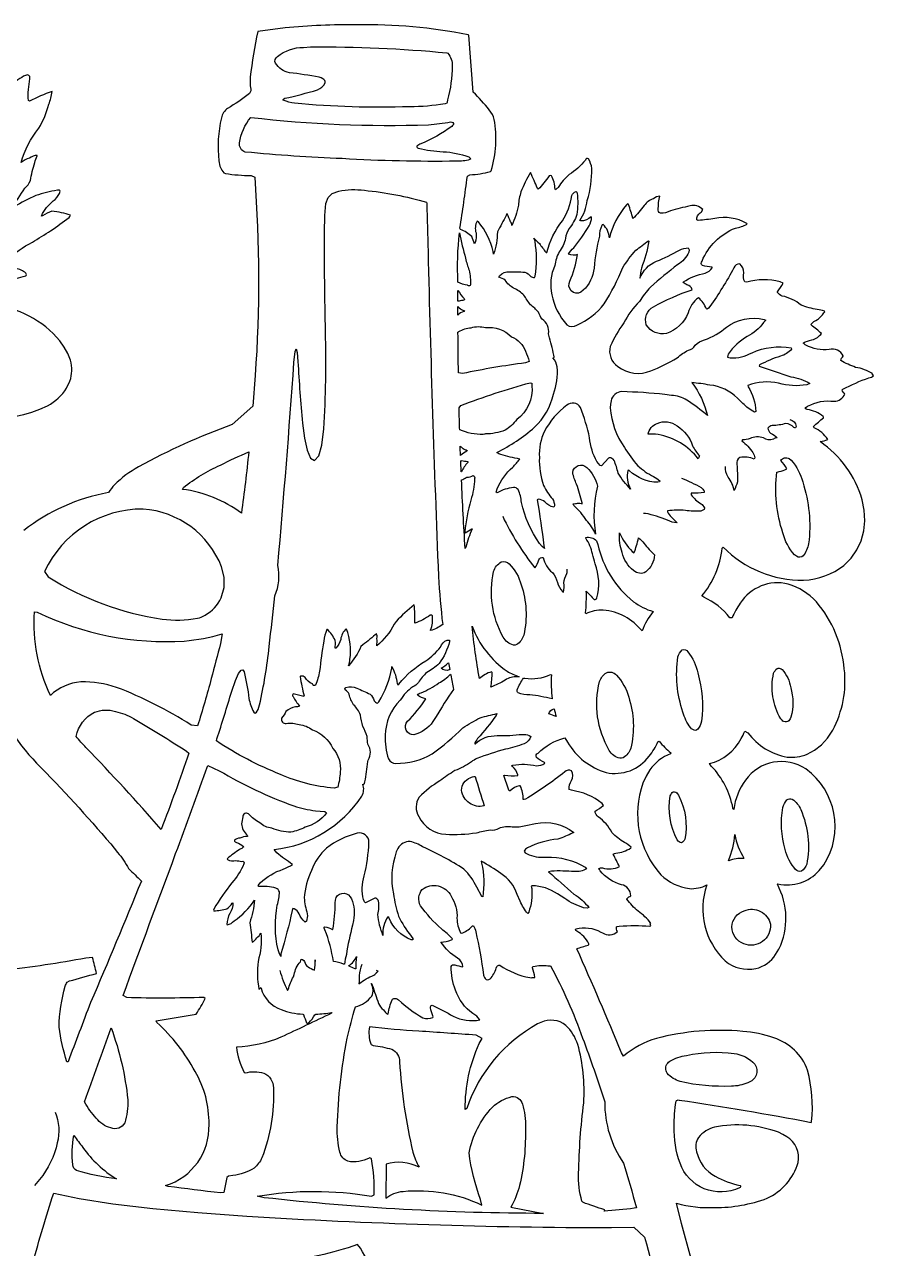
# Model space of a CAD drawing. Extents: x 1.3 to 31.4, y 0.3 to 25.4.
# Drawn here: x 6.38 to 14.43, y 12.67 to 24.27 of the extents above; entities that cross this region are included whole.
import ezdxf

# ---------------------------------------------------------------- set-up
doc = ezdxf.new("R2010")
doc.units = 0
doc.linetypes.add('0', pattern=[0])
doc.layers.add('1', color=7, linetype='0')

msp = doc.modelspace()

# ---------------------------------------------------------------- linework, layer by layer
at = {"layer": '1'}
for points in [[(12.704163, 12.567909), (12.610737, 12.904259), (12.563595, 13.095818, 0.083537), (12.925854, 13.055618, 0.093205), (13.423103, 13.143256, 0.214109), (13.715963, 13.481671, 0.31604), (13.609917, 13.726585), (13.572823, 13.748596), (13.530388, 13.768402, 0.136174), (12.924887, 13.818031, 0.152868), (12.770848, 13.719909, 0.221103), (12.754344, 13.583687, 0.224281), (12.931617, 13.352831, 0.08745), (13.16637, 13.26517, -0.654786), (13.161579, 13.242569, -0.445611), (12.597401, 13.475765, -0.093607), (12.542427, 13.821843, -0.042976), (12.560055, 14.063332, -0.382933), (12.588822, 14.073977, -0.010585), (13.840582, 13.862704, 0.277375), (13.84399, 13.871155, 0.092332), (13.805608, 14.356822, 0.239376), (13.485454, 14.663047, 0.075482), (13.191518, 14.724714, 0.086449), (12.373095, 14.658727, 0.100513), (12.062523, 14.491333), (12.043293, 14.520217, 0.009028), (11.61879, 15.507919, -0.025971), (11.727554, 15.543106), (11.73381, 15.547775), (11.732445, 15.555504, 0.153339), (11.619168, 15.674722, -0.045616), (11.605835, 15.689926), (11.609837, 15.69738, -0.19029), (11.846682, 15.667224), (11.862823, 15.659875, 0.343944), (12.004192, 15.670708, -0.133741), (11.995438, 15.716644), (12.001396, 15.720551), (12.021893, 15.723518, -0.034494), (12.310283, 15.72226), (12.321358, 15.725098, 0.002575), (12.314198, 15.745926), (12.320858, 15.749382, 0.090979), (12.199276, 15.863327, -0.044215), (12.092941, 15.978203), (12.093689, 15.983185, -0.12629), (12.13165, 16.010338, 0.344214), (12.042812, 16.115128, -0.160058), (11.839922, 16.248632), (11.834208, 16.25835), (11.829033, 16.268364, -0.224593), (11.861202, 16.274391, 0.179571), (12.024826, 16.286781, -0.013472), (11.965, 16.404114, -0.162776), (11.98785, 16.415375, 0.131563), (12.130653, 16.463821), (12.133968, 16.470161, 0.080913), (12.071619, 16.514196, -0.053706), (11.952126, 16.609428, 0.119935), (11.822326, 16.757687, -0.111742), (11.790878, 16.805809), (11.792358, 16.81385, 0.030683), (11.873432, 16.866669), (11.858398, 16.88578, 0.133231), (11.568336, 17.01088), (11.546066, 17.018814, -0.190334), (11.569695, 17.103462, 0.246443), (11.570301, 17.195679, 0.329621), (11.504654, 17.184837, -0.035035), (11.131882, 16.926033, -0.119437), (11.110607, 16.924469, 0.122472), (11.083637, 17.051567), (11.074955, 17.053772, 0.147086), (10.98642, 17.006065), (10.979214, 17.004021, -0.005417), (10.928654, 17.150551), (10.935921, 17.153572, 0.063242), (11.059757, 17.149635), (11.060745, 17.158714, 0.125499), (11.00959, 17.236954), (11.004894, 17.244858), (11.013241, 17.249176, -0.098327), (11.235851, 17.244028, 0.189079), (11.314667, 17.26754), (11.31308, 17.273277, -0.077476), (11.236128, 17.322327, -0.473442), (11.251743, 17.362053, -0.134704), (11.504059, 17.506828), (11.532276, 17.46701, 0.19146), (11.89639, 17.179213, 0.296662), (12.304472, 17.335054, 0.067003), (12.388138, 17.47094), (12.401096, 17.475113, 0.054043), (12.510368, 17.365921), (12.508129, 17.355148, 0.163951), (12.311451, 17.203445), (12.275459, 17.144806), (12.245556, 17.079529, 0.275402), (12.416221, 16.210329, 0.166029), (12.686483, 16.078588, 0.13158), (12.851768, 16.112953, 0.298509), (13.026348, 15.392765, 0.224637), (13.31514, 15.319761, 0.185686), (13.502911, 15.453804), (13.535038, 15.505302, 0.239388), (13.519775, 16.11927), (13.525528, 16.122925, 0.272714), (13.916183, 16.250221), (13.959888, 16.304459, 0.397191), (13.790466, 17.212917, 0.407666), (13.217181, 17.105816, 0.136079), (13.107521, 16.829712), (13.098751, 16.84082, 0.146058), (12.893909, 17.239494), (12.875233, 17.263794, 0.217146), (13.175696, 17.500397, 0.029007), (13.211433, 17.570244), (13.241074, 17.555672, 0.194298), (13.612704, 17.325891, 0.121561), (13.801018, 17.352859), (13.871983, 17.390297), (13.936485, 17.441429), (13.993946, 17.504974), (14.043781, 17.579742, 0.15263), (14.153988, 18.160786, 0.155409), (13.889415, 18.797985, 0.132081), (13.622087, 18.965178, 0.321673), (13.168376, 18.784063, 0.058329), (13.090237, 18.645508), (13.069317, 18.645348, 0.128122), (12.822369, 18.840729), (12.802395, 18.8536, 0.153229), (12.997253, 19.304939), (13.006321, 19.316635, 0.203636), (13.768751, 19.001657, 0.155314), (14.149891, 19.142792), (14.218182, 19.210403), (14.274025, 19.290031), (14.31424, 19.376999), (14.338932, 19.469498), (14.348518, 19.566093), (14.343395, 19.665321), (14.323967, 19.76577, 0.172246), (13.925419, 20.315987, 0.072052), (13.997208, 20.337837, 0.128223), (13.867804, 20.447971, -0.133518), (13.861996, 20.460625, -0.013565), (13.957035, 20.541763), (13.958431, 20.548721), (13.953865, 20.555222, 0.145904), (13.802246, 20.619997, -0.048152), (13.784264, 20.629204), (13.790421, 20.639687), (13.806446, 20.652138, -0.159429), (14.057461, 20.698204, 0.284225), (14.160213, 20.766884, -0.162015), (14.133987, 20.805725), (14.141438, 20.812706, -0.037744), (14.386383, 20.921318, 0.180053), (14.430748, 20.940109, 0.026802), (14.415939, 20.955688), (14.421211, 20.962036, 0.086694), (14.261646, 21.020477, -0.046808), (14.119843, 21.085144, -0.161777), (14.144058, 21.125313), (14.144566, 21.129509, 0.362496), (14.010429, 21.188423, -0.141368), (13.789295, 21.229885, -0.042826), (13.762913, 21.250633, -0.102266), (13.847736, 21.280273, 0.16515), (13.939182, 21.342674, -0.01354), (13.841713, 21.420731), (13.838249, 21.426903, -0.115823), (13.900433, 21.4739, 0.089955), (13.968243, 21.547241), (13.965385, 21.55349, 0.080052), (13.897575, 21.568165, -0.058087), (13.74403, 21.610909, 0.119801), (13.566009, 21.696566, -0.121839), (13.519749, 21.729385), (13.519989, 21.737411, 0.042464), (13.57373, 21.817932), (13.545246, 21.830063, 0.132976), (13.229214, 21.828384), (13.210728, 21.830315, -0.174025), (13.201031, 21.917656, 0.251198), (13.164337, 22.000946, 0.313295), (13.108448, 21.963547, -0.024924), (12.881274, 21.59627), (12.867958, 21.582623), (12.85321, 21.570534), (12.847145, 21.573944, 0.122456), (12.771633, 21.679718, 0.182996), (12.675385, 21.536695, -0.211284), (12.467846, 21.340309, -0.31105), (12.277925, 21.422386, -0.367896), (12.345734, 21.595505, -0.044737), (12.712898, 21.75621, 0.297967), (12.662634, 21.80356, -0.034353), (12.627819, 21.823433), (12.628635, 21.830025, -0.102062), (12.83672, 21.913752, 0.16881), (12.9007, 21.963013), (12.900501, 21.971199, -0.059838), (12.810232, 21.985111, -0.497478), (12.806515, 22.027748, -0.205624), (13.12218, 22.340132, 0.070278), (13.232601, 22.378311), (13.229, 22.385201, 0.183648), (12.926735, 22.431595, -0.026974), (12.770184, 22.414047), (12.755441, 22.41906, -0.272181), (12.789178, 22.483669, 0.061652), (12.813992, 22.516106, 0.280206), (12.692131, 22.550896, 0.013489), (12.506065, 22.504036, -0.131275), (12.412084, 22.481291, -0.405137), (12.390205, 22.521851, -0.045997), (12.404804, 22.644676, 0.147135), (12.344963, 22.618858, 0.173181), (12.257977, 22.554276, -0.035723), (12.151104, 22.431084, 0.032048), (12.108055, 22.56459), (12.100975, 22.569267), (12.089214, 22.559738, 0.118829), (11.927554, 22.246933, 0.205176), (11.867981, 22.373894), (11.860638, 22.37059), (11.854675, 22.363976, 0.100374), (11.832706, 22.264549, 0.029315), (11.782028, 21.962082), (11.775792, 21.930725, -0.197791), (11.65793, 21.732456, -0.748001), (11.553768, 21.837563, 0.051815), (11.626747, 22.088722, -0.143234), (11.540604, 22.09201, -0.13407), (11.591969, 22.151993, 0.021995), (11.737517, 22.362125, 0.105793), (11.759121, 22.443588), (11.755932, 22.447792, -0.196111), (11.656433, 22.408333), (11.647816, 22.412086, 0.114509), (11.717606, 22.603004, 0.083428), (11.761121, 22.906176, 0.09483), (11.730572, 22.998306, 0.491286), (11.699909, 22.986084, -0.105401), (11.545261, 22.848106, 0.060372), (11.443207, 22.726391, -0.047421), (11.416355, 22.70372), (11.413021, 22.708611, 0.124546), (11.377754, 22.836714, 0.326494), (11.356716, 22.83493, -0.043688), (11.253307, 22.708778), (11.245644, 22.717407, 0.028937), (11.17891, 22.866722, 0.040179), (11.090123, 22.683685, 0.065503), (11.065647, 22.556396, -0.072312), (11.002308, 22.365952, 0.186344), (10.99171, 22.400494, 0.035495), (10.957684, 22.475267), (10.954975, 22.477051), (10.949786, 22.461451, -0.00275), (10.8666, 22.304466, -0.075506), (10.830734, 22.092628), (10.827171, 22.119602, 0.116272), (10.686309, 22.401176), (10.680643, 22.404179), (10.674512, 22.406052, 0.20394), (10.663864, 22.295992, -0.090326), (10.656555, 22.204536), (10.648941, 22.192467, 0.010826), (10.623882, 22.260109, 0.093529), (10.517635, 22.327415), (10.511829, 22.339584, 0.005595), (10.581802, 22.832939), (10.605751, 22.846794, 0.062265), (10.801445, 22.876945), (10.806889, 22.884361, 0.117108), (10.836894, 23.371338, 0.118331), (10.789928, 23.460892, 0.020981), (10.638138, 23.630371), (10.596603, 24.170364), (10.588512, 24.173462, 0.05185), (9.536478, 24.268629, 0.023239), (8.853699, 24.239693), (8.595604, 24.205582, 0.018949), (8.52332, 23.771315, 0.055017), (8.530842, 23.642746), (8.5187, 23.615585, -0.030731), (8.308911, 23.475113, 0.183514), (8.250744, 23.38607, 0.084361), (8.226742, 22.976952), (8.237495, 22.927208), (8.253517, 22.888512), (8.275383, 22.863808), (8.288464, 22.857788, 0.03596), (8.531815, 22.839226), (8.566298, 22.822823, -0.036466), (8.570762, 20.942757), (8.549965, 20.6521), (8.353481, 20.478149, 0.036955), (7.464893, 20.078081, 0.059536), (7.237002, 19.907976, 0.002096), (7.17972, 19.833138, 0.122384), (6.37935, 19.473345, 0.042319)], [(6.268059, 22.522118, -0.035118), (6.388309, 22.717926, 0.097101), (6.441269, 22.791206, -0.048764), (6.484004, 22.961052, -0.092093), (6.505663, 23.027008), (6.504755, 23.03035, 0.142208), (6.432514, 23.002907, 0.106109), (6.353746, 22.961433, -0.096256), (6.519627, 23.28759, 0.077494), (6.615261, 23.514275, 0.078974), (6.646206, 23.63575, 0.031491), (6.432407, 23.544571), (6.421837, 23.550865, -0.064317), (6.436869, 23.754135), (6.435707, 23.776268), (6.427637, 23.788383), (6.41395, 23.792007), (6.395945, 23.788597, 0.088143), (6.257782, 23.692703)], [(6.222597, 22.033386, -0.089991), (6.459398, 22.206154, -0.013002), (6.632939, 22.314138, 0.014282), (6.80786, 22.442268, 0.047787), (6.821743, 22.46241, 0.058281), (6.644939, 22.499886, 0.082091), (6.555672, 22.456635), (6.546062, 22.455002), (6.554331, 22.479813, -0.095935), (6.676066, 22.611834, 0.143481), (6.72308, 22.691687, 0.452835), (6.706381, 22.699875), (6.6966, 22.700127, 0.033296), (6.49198, 22.648918, 0.03461), (6.289398, 22.543062, 0.036552)], [(6.209946, 21.839455, 0.009933), (6.396603, 21.886871, 0.484307), (6.398031, 21.912224, 0.168471), (6.301865, 21.956924, -0.006987)], [(5.399172, 20.736137, 0.260297), (6.604315, 20.655518, 0.119035), (6.784103, 20.822533), (6.815891, 20.889565, 0.158217), (6.819374, 21.088554), (6.795683, 21.152031), (6.762449, 21.21299), (6.721403, 21.270805, 0.194494), (6.068859, 21.614609, 0.111433)], [(13.638683, 20.525238, -0.358483), (13.696369, 20.460655), (13.691677, 20.447914), (13.683941, 20.446732), (13.677307, 20.450073, 0.18559), (13.60033, 20.488724, -0.080045), (13.471748, 20.469311, 0.174748), (13.428375, 20.442543, 0.084478), (13.453827, 20.395775, -0.146288), (13.519062, 20.351517, 0.191489), (13.482775, 20.340254, -0.285337), (13.387058, 20.351189, 0.200539), (13.260947, 20.344673, -0.045599), (13.189419, 20.331985), (13.183388, 20.325211, -0.062066), (13.288605, 20.211594), (13.301331, 20.186432), (13.305599, 20.163063), (13.299004, 20.148735, 0.158582), (13.164482, 20.166107, 0.354378), (13.136826, 20.099777, -0.022908), (13.141052, 19.934425, -0.019059), (13.110493, 19.851738, 0.128229), (13.052261, 19.980509, -0.161272), (13.027573, 20.080788)], [(12.610909, 19.969681, -0.035024), (12.797793, 19.880293, -0.071637), (12.826794, 19.848511), (12.825768, 19.834801, -0.048179), (12.711826, 19.828884), (12.701637, 19.826675), (12.701572, 19.812592, 0.090083), (12.796732, 19.727318, -0.092581), (12.828373, 19.688171), (12.82486, 19.674286), (12.807236, 19.662048), (12.794544, 19.658203, -0.060578), (12.64782, 19.663887, 0.055315), (12.480034, 19.660042), (12.477104, 19.650162), (12.48357, 19.636993, 0.03739), (12.570072, 19.547554, -0.124388), (12.477997, 19.57164, 0.048674), (12.268761, 19.635971), (12.249798, 19.636345)], [(10.916462, 19.608566, 0.05776), (11.22192, 19.119743, 0.119106), (11.257792, 19.195723, -0.336817), (11.299965, 19.21682, 0.175231), (11.387209, 19.074579, -0.118938), (11.434927, 18.982101, 0.088167), (11.482899, 18.893875), (11.493519, 18.888466, 0.093505), (11.496754, 18.977402, -0.102685), (11.52459, 19.066055, 0.137655), (11.527573, 19.108566)], [(6.043204, 17.998756, 0.103552), (6.500305, 17.267958, -0.017489), (7.201941, 16.502121), (7.266624, 16.421097, -0.064321), (7.371014, 16.267914, -0.008439), (7.492652, 16.150436, -0.005702), (7.010527, 14.998017, 0.001819), (6.798664, 14.437932), (6.786364, 14.437698, -0.043614), (6.712519, 14.765457, -0.062644), (6.771172, 15.15387, -0.033499), (6.78896, 15.191444), (6.811173, 15.202888, -0.006431), (7.067733, 15.273545, -0.002099), (7.029469, 15.42654), (6.967621, 15.419579, -0.014964), (6.193542, 15.301292)], [(8.805351, 15.303009, 0.062819), (8.878712, 15.112915), (8.884811, 15.122902, -0.06436), (8.934155, 15.242615), (8.941547, 15.264038, -0.159255), (8.999106, 15.38405, 0.112159), (9.005978, 15.410622, -0.382588), (9.043365, 15.372337, 0.218694), (9.071942, 15.337853, 0.060396), (9.133049, 15.305779, 0.08773), (9.138683, 15.403419), (9.138683, 15.386345)], [(9.58313, 15.358566, 0.103207), (9.558044, 15.254478), (9.555168, 15.199219), (9.554729, 15.175888, -0.070831), (9.696508, 15.257819, 0.129807), (9.724701, 15.29007, 0.558395), (9.736237, 15.296127), (9.722019, 15.303009)], [(6.675348, 13.959503, -0.166777), (6.695172, 13.667645, -0.12269), (6.527178, 13.321823), (6.480906, 13.26506)], [(6.464897, 12.526352, -0.014529), (6.661877, 13.191817), (6.901802, 13.140152), (7.22127, 13.089867), (7.600937, 13.045433), (8.028244, 13.006592), (8.490643, 12.973066, 0.014764), (11.946448, 12.864943), (12.159668, 12.867477), (12.261413, 12.772883, -0.015621), (12.736703, 10.81075, -0.043719)], [(9.850609, 12.085397, 0.029724), (9.570129, 12.669121), (9.541843, 12.703537, -0.054191), (8.803024, 12.536942)]]:
    msp.add_lwpolyline(points, format="xyb", dxfattribs=at)
for points in [[(10.394024, 23.556473, -0.03901), (10.387245, 23.524551), (10.370331, 23.517685, -0.04139), (10.035442, 23.491409, -0.03174), (8.94512, 23.523848, -0.049777), (8.837804, 23.553261, -0.482753), (8.841152, 23.566437), (8.852394, 23.571587, 0.02115), (9.160576, 23.651375, 0.158251), (9.234862, 23.716324, 0.390069), (9.211205, 23.75631), (9.195366, 23.763565), (9.176392, 23.769897, 0.023053), (8.895165, 23.813234, -0.197087), (8.762572, 23.903519, -0.352171), (8.781834, 23.966087, -0.174578), (9.028835, 24.053757), (9.096671, 24.057709, -0.026876), (10.386936, 24.002045), (10.39555, 23.997719, -0.19832), (10.439373, 23.877762, -0.063016)], [(10.351902, 23.064171, -0.074418), (10.596898, 23.015621, -0.097638), (10.61393, 22.997948), (10.604141, 22.989685, -0.077884), (10.478901, 22.974503, -0.018616), (9.396942, 22.999214, -0.015008), (8.477345, 23.061287, -0.357861), (8.421993, 23.147987, -0.13306), (8.529297, 23.390404, 0.037204), (10.213921, 23.320602, 0.011223), (10.422096, 23.346811), (10.435506, 23.344683, -0.825787), (10.442268, 23.314293), (10.433197, 23.305145, -0.069205), (10.140049, 23.140093, 0.093258), (10.104059, 23.117126, 0.513441), (10.117172, 23.098282, 0.049656)], [(10.209334, 22.120771, 0.004221), (10.308151, 19.03846, 0.016563), (10.34816, 18.582649, -0.100669), (10.233826, 18.525795), (10.232586, 18.529915, 0.138001), (10.249943, 18.664715, 0.380358), (10.229271, 18.669518, -0.05293), (10.085129, 18.593918), (10.082584, 18.604301, 0.031326), (10.079227, 18.768456, 0.046719), (9.90624, 18.610825), (9.888774, 18.586571, -0.100235), (9.722462, 18.379036, 0.088351), (9.725258, 18.449501, 0.226032), (9.719639, 18.496521), (9.709625, 18.484718, -0.009148), (9.573647, 18.374763, -0.073399), (9.456554, 18.191612, 0.117776), (9.469124, 18.253799, 0.1257), (9.437901, 18.539757), (9.434071, 18.541832, 0.176861), (9.381591, 18.440788, -0.120078), (9.334831, 18.35807), (9.328094, 18.356659, 0.042181), (9.330303, 18.431923, 0.076385), (9.254704, 18.536568), (9.249527, 18.533791, 0.081178), (9.22224, 18.423897, 0.021389), (9.182049, 18.14016, -0.067331), (9.141781, 18.008316, -0.590224), (9.113808, 18.019646, -0.164253), (9.045349, 18.080164, 0.272229), (9.000675, 18.092628), (8.998711, 18.088554, 0.034174), (9.034256, 17.90575), (9.032608, 17.899879, -0.001812), (8.93145, 17.924812, 0.497374), (8.930088, 17.900513, 0.048225), (8.992043, 17.806831, -0.137713), (8.952347, 17.801804, 0.150538), (8.862846, 17.758797, -0.074004), (8.821565, 17.695221, 0.59319), (8.865242, 17.645157, -0.118763), (8.987465, 17.633423, -0.146692), (9.113953, 17.582649, -0.211485), (9.305546, 17.407471, -0.218026), (9.376358, 17.182449, -0.053589), (9.353432, 17.040154), (9.319115, 17.030838, -0.083033), (8.809978, 17.161306, -0.05148), (8.203345, 17.478699), (8.207932, 17.497604, 0.007545), (8.348434, 17.948959), (8.385406, 18.052979), (8.414455, 18.118347), (8.436897, 18.150101), (8.454041, 18.153275), (8.467186, 18.132866, -0.026222), (8.511872, 17.881948, 0.065295), (8.55724, 17.75174), (8.570419, 17.742073), (8.584053, 17.751183), (8.598095, 17.778008), (8.612492, 17.821472, 0.031251), (8.703609, 18.372444, 0.003015), (8.757896, 18.854126, 0.154045), (8.78629, 19.142616, 0.004323), (8.938682, 21.067307), (8.950657, 21.169312), (8.960194, 21.196053), (8.968269, 21.160316), (8.975842, 21.074905, 0.010467), (9.020398, 20.492346), (9.039913, 20.350464), (9.064713, 20.23568), (9.095749, 20.160774), (9.133991, 20.138557), (9.17318, 20.180183), (9.201874, 20.282631), (9.221358, 20.435944, 0.022027), (9.237372, 21.358559, -0.005005), (9.226993, 22.297241), (9.231625, 22.45961), (9.242172, 22.573112), (9.2616, 22.632133), (9.302021, 22.668228), (9.362576, 22.691132, -0.086943), (9.605809, 22.698618, -0.049555), (10.196125, 22.585075), (10.196996, 22.575058, -0.000804)], [(11.264572, 22.193893, 0.005312), (11.324795, 22.111856), (11.329472, 22.11043), (11.334362, 22.110428, -0.099894), (11.481934, 22.410601, 0.113014), (11.571033, 22.648003, -0.24336), (11.611858, 22.686668), (11.620476, 22.680901), (11.622833, 22.671349, -0.063392), (11.619724, 22.4683, -0.094935), (11.545696, 22.335785, 0.128832), (11.512296, 22.244469, -0.108834), (11.45174, 22.114189, 0.090091), (11.410046, 21.985054, 0.168199), (11.383792, 21.708113, 0.145139), (11.526042, 21.424141, 0.306454), (11.618843, 21.419098, 0.116107), (11.879192, 21.622498, 0.045525), (12.055016, 21.966873, -0.038374), (12.177891, 22.130547, -0.00816), (12.298527, 22.219803), (12.303154, 22.217026, -0.044068), (12.2311, 21.959246, 0.052772), (12.216995, 21.865631, -0.204211), (12.373669, 22.025932, 0.031471), (12.591968, 22.132648, -0.083457), (12.675293, 22.152985), (12.683113, 22.135468), (12.68013, 22.112396, -0.155546), (12.576491, 21.995178, 0.015452), (12.31628, 21.781448, 0.044022), (12.213409, 21.64489, 0.082), (12.064911, 21.441505, 0.056855), (11.936161, 21.219099, 0.325549), (12.007881, 21.029747, 0.27206), (12.320755, 20.986809, 0.040543), (12.570068, 21.110664, -0.059684), (12.676228, 21.184074, 0.227419), (12.741528, 21.229424, -0.146464), (12.828011, 21.281204, 0.101997), (13.036088, 21.401644, -0.216765), (13.394043, 21.473831), (13.409088, 21.466248), (13.397884, 21.455959), (13.387437, 21.444902, -0.123415), (13.233204, 21.31176, 0.109937), (13.054452, 21.146196, 0.083095), (13.048496, 21.117714), (13.072701, 21.110474, 0.142642), (13.27941, 21.159525, -0.145279), (13.649078, 21.206779), (13.653339, 21.192574, -0.141581), (13.550762, 21.126472, 0.042592), (13.351307, 21.044067), (13.34604, 21.030468, 0.000903), (13.648766, 20.930107, -0.104114), (13.828228, 20.866562), (13.79845, 20.854599, -0.1106), (13.531387, 20.869373, 0.146554), (13.240604, 20.849319), (13.243977, 20.836998, -0.129592), (13.314514, 20.601685), (13.301464, 20.596565, -0.072937), (13.191147, 20.679184), (13.14053, 20.727432, 0.169077), (12.87949, 20.852493, 0.016908), (12.708927, 20.876167, -0.105619), (12.85754, 20.563477, 0.023547), (12.662348, 20.709879, 0.124185), (12.516917, 20.754229), (12.453486, 20.763437, 0.018497), (12.045175, 20.790253, 0.331862), (11.943619, 20.704147), (11.937351, 20.671165), (11.935753, 20.635605, 0.134646), (12.06953, 20.260971, 0.041843), (12.196716, 20.087372, 0.061622), (12.346314, 19.984201), (12.375975, 19.965151), (12.405243, 19.945503), (12.402699, 19.935448), (12.38623, 19.931213, -0.197237), (12.119633, 20.04026), (12.110706, 20.045418), (12.103004, 20.043152, 0.180932), (12.127213, 19.867073, -0.057078), (12.010128, 20.018333, 0.04285), (11.97198, 20.138716, 0.23752), (11.927086, 20.163651), (11.918091, 20.158005), (11.854202, 20.085869), (11.84053, 20.091331), (11.823906, 20.107613), (11.809128, 20.126961, -0.102062), (11.740025, 20.352608, 0.037002), (11.653456, 20.641151, 0.456408), (11.52396, 20.661766, 0.104562), (11.312647, 20.416222, 0.121618), (11.264057, 20.166344, 0.091467), (11.303562, 19.900642, 0.06596), (11.388852, 19.772949, -0.128341), (11.407688, 19.706062), (11.400192, 19.694679, -0.138924), (11.315216, 19.744514, 0.142153), (11.25602, 19.770294), (11.241997, 19.765305, -0.017683), (11.306258, 19.328936, 0.022793), (11.313869, 19.303452), (11.292084, 19.322533), (11.266361, 19.35186, -0.102034), (11.094074, 19.739632, 0.093575), (11.063977, 19.861118, 0.24649), (11.018913, 19.881233, 0.099352), (10.864143, 19.832077), (10.855946, 19.838219), (10.862923, 19.869469, -0.111111), (11.012502, 20.073879, 0.027454), (11.0784, 20.151138, -0.023756), (10.897594, 20.19339), (10.879154, 20.201881), (10.861599, 20.21225, 0.058435), (11.218896, 20.452364, 0.146362), (11.397942, 20.767006, 0.108106), (11.433999, 21.024534, 0.139612), (11.392132, 21.109955), (11.400558, 21.109726), (11.403591, 21.119362), (11.402225, 21.136955, 0.0104), (11.352612, 21.324265), (11.351311, 21.339058, 0.293686), (11.28931, 21.47789, -0.048237), (11.255363, 21.543121, 0.048998), (11.180698, 21.614044, -0.038821), (11.118137, 21.705109, 0.09378), (11.020515, 21.769798, -0.104362), (10.940398, 21.845722, 0.133153), (10.881325, 21.874107), (10.887489, 21.88929, -0.236734), (10.981706, 21.925201, -0.015758), (11.125864, 21.923128, -0.153217), (11.182258, 21.882355, 0.171957), (11.218971, 21.872353), (11.225697, 21.885193, 0.078716), (11.222867, 22.216879), (11.217534, 22.231585), (11.210869, 22.245735, -0.004915)], [(10.5648, 22.053932, 0.021587), (10.597412, 21.940727, -0.060615), (10.612667, 21.80127, -0.617992), (10.587883, 21.7976), (10.583687, 21.799789, -0.114388), (10.492001, 21.829132, -0.035431), (10.506152, 22.29467, 0.015096)], [(10.503326, 21.648346), (10.491592, 21.646706), (10.491512, 21.743904), (10.493038, 21.748894, 0.047056), (10.550339, 21.671585), (10.554134, 21.663322), (10.549801, 21.657669, 0.004104)], [(10.505211, 21.586174, 0.152615), (10.553852, 21.557953), (10.547661, 21.549507, 0.136265), (10.492767, 21.514984), (10.491955, 21.523689), (10.491707, 21.596718, -0.045452)], [(10.617443, 21.395515, -0.140693), (10.753471, 21.397964, -0.219671), (10.999649, 21.310844, -0.205337), (11.133133, 21.173225, -0.051023), (11.168491, 21.075806), (11.132179, 21.063461, 0.016949), (10.535892, 20.962265), (10.497387, 20.968466, -0.002054), (10.492949, 21.35247), (10.497066, 21.357651), (10.50169, 21.359276, -0.11967)], [(10.742981, 20.38575), (10.731741, 20.383583, -0.107637), (10.510399, 20.427711), (10.508766, 20.447441), (10.503883, 20.636192), (10.519367, 20.659431, -0.021764), (11.178577, 20.874779), (11.19389, 20.87146), (11.193714, 20.846291, -0.255985), (11.050907, 20.525307, -0.097562), (10.938995, 20.424843, -0.085685), (10.75242, 20.388538), (10.747681, 20.387211)], [(12.770199, 20.152992, 0.182753), (12.389268, 20.384268, 0.052502), (12.294361, 20.386444, -0.272302), (12.381149, 20.487932, -0.288111), (12.570015, 20.464836, -0.171214), (12.716048, 20.277708, 0.073415), (12.782581, 20.181358, 0.01391)], [(8.240952, 20.093613, -0.011472), (8.510297, 20.219688, -0.008518), (8.440788, 19.638939, 0.126535), (7.883816, 19.863808), (7.891422, 19.880989, -0.060035)], [(10.543594, 20.249809, 0.125072), (10.571777, 20.238098), (10.578648, 20.233032), (10.578182, 20.226288, 0.076315), (10.517197, 20.183304), (10.514526, 20.26046), (10.51498, 20.272491, -0.00465)], [(10.525364, 20.03109), (10.522957, 20.031166), (10.519161, 20.129021), (10.526173, 20.136322, -0.01811), (10.586201, 20.126823), (10.585037, 20.118729, 0.049861)], [(11.627022, 19.731873, -0.105452), (11.67025, 19.727974), (11.670071, 19.735558, 0.003209), (11.617447, 19.913155, -0.070816), (11.579945, 20.02253, -0.637462), (11.713345, 20.071045, -0.153875), (11.814114, 19.893402, 0.102411), (11.797318, 19.439644, 0.071504), (11.711369, 19.569061, 0.070067), (11.590079, 19.709591, -0.082927), (11.583992, 19.725006, -0.009219)], [(13.537605, 20.032341, 0.066339), (13.608681, 20.058357, 0.04913), (13.553467, 20.13623, -0.426432), (13.631447, 20.155327), (13.650822, 20.140526, -0.114537), (13.759968, 19.933693, -0.109393), (13.816288, 19.348303, -0.114419), (13.764971, 19.232422, -0.348841), (13.700279, 19.22879), (13.680897, 19.243591, -0.1146), (13.571751, 19.450439, -0.110401), (13.51495, 20.027863, 0.015161)], [(10.570076, 19.976494), (10.575943, 19.979019, 0.097067), (10.638054, 19.994825, -0.397496), (10.650101, 19.964508, -0.078205), (10.614151, 19.761421, 0.040489), (10.556721, 19.462044), (10.561222, 19.452942, 0.016647), (10.624035, 19.488991), (10.6283, 19.488068, 0.050414), (10.567558, 19.314743), (10.561428, 19.304565, -0.00636), (10.52631, 19.953545, 0.073648)], [(8.095871, 18.670914, 0.169675), (8.249237, 18.836586), (8.276535, 18.933693), (8.276318, 19.031837), (8.25312, 19.128777, 0.288478), (7.509256, 19.67671, 0.293861), (6.575377, 19.086403), (6.610414, 19.03392, 0.105681), (7.689157, 18.633825, 0.076509), (8.023324, 18.64167, 0.081656)], [(11.767433, 19.251907, 0.105221), (11.704254, 19.399467), (11.703415, 19.408051, -0.244589), (11.806007, 19.376793), (11.817588, 19.340332, 0.168982), (12.155671, 18.7988, 0.080252), (12.341976, 18.70533, 0.078982), (12.237743, 18.521149, 0.206708), (11.8697, 18.718702, 0.112639), (11.704109, 18.684731), (11.702087, 18.693527, 0.032942), (11.708832, 18.898666, -0.01148), (11.784569, 18.819893, 0.499019), (11.807331, 18.834114, 0.165579), (11.792172, 19.158121, -0.011079)], [(12.255856, 19.350662, 0.030539), (12.356171, 19.242249, -0.204272), (12.272326, 19.080433, -0.326611), (12.157753, 19.093058, -0.168375), (12.048309, 19.263762, -0.093107), (12.024052, 19.450203, 0.078616), (12.144878, 19.273071), (12.160717, 19.261124, 0.041657), (12.204243, 19.40255, -0.067319)], [(11.034245, 18.387497), (11.018166, 18.387123, -0.212682), (10.922314, 18.462814, -0.18647), (10.830734, 19.084284, -0.195254), (10.90372, 19.176046, -0.282529), (10.977779, 19.156891, -0.13434), (11.092102, 18.958916, -0.137791), (11.116497, 18.482004, -0.171251), (11.049698, 18.39196)], [(8.155342, 18.071548, -0.009812), (8.025543, 17.620743), (7.964153, 17.628769, 0.050103), (7.258278, 17.986252, 0.08432), (6.918897, 18.039286, 0.168807), (6.630716, 17.909775, -0.126598), (6.479822, 18.702057), (6.505871, 18.698853, 0.127538), (7.899457, 18.425802, 0.048394), (8.259567, 18.493279), (8.242701, 18.402334, -0.001236)], [(11.055737, 18.085258, 0.180914), (10.941395, 18.054482, -0.033734), (10.803661, 17.988045, 0.039884), (10.816929, 18.128311), (10.810257, 18.134392, 0.10047), (10.696194, 18.070671, -0.017124), (10.62656, 18.567421, 0.152825), (10.958427, 18.1399, 0.057968), (11.07299, 18.087372, -0.024321)], [(10.619595, 17.280357, -0.055943), (10.463375, 17.19696, 0.030136), (10.321964, 17.099197, 0.072016), (10.126396, 16.94569, 0.30216), (10.121353, 16.760918, 0.266118), (10.377041, 16.593742, 0.043485), (10.667229, 16.607277, -0.047161), (10.797615, 16.635239, 0.230727), (10.881886, 16.652802, -0.120984), (11.007156, 16.664063, 0.078026), (11.136959, 16.676117), (11.228493, 16.695877, -0.225842), (11.590263, 16.609985), (11.580158, 16.60685, -0.04449), (11.439632, 16.548012, 0.08109), (11.151641, 16.466711, 0.092146), (11.120182, 16.433983), (11.128445, 16.418427, 0.141755), (11.299538, 16.376114), (11.330868, 16.375313, -0.149099), (11.699043, 16.281334), (11.710709, 16.266716, -0.170527), (11.597069, 16.240494, 0.028263), (11.378006, 16.244331), (11.351439, 16.238201, 0.001268), (11.591591, 16.026001, -0.090684), (11.734112, 15.899406), (11.716549, 15.892654), (11.683071, 15.89769, -0.083632), (11.504112, 15.984863), (11.436161, 16.028214, 0.146186), (11.195412, 16.105721), (11.186291, 16.100502), (11.192005, 16.078377, -0.109847), (11.163296, 15.856262), (11.154251, 15.842377, -0.080611), (11.082275, 15.959862), (11.054432, 16.024086, 0.165126), (10.898403, 16.223114, 0.021235), (10.714279, 16.338821), (10.715958, 16.320229, -0.096456), (10.727421, 15.999649), (10.717934, 16.004684), (10.672112, 16.09079, 0.091407), (10.5485, 16.263535, 0.037624), (10.157974, 16.475903, 0.079074), (10.0402, 16.524611, 0.306788), (9.92437, 16.457603), (9.908314, 16.426231, 0.137465), (9.881176, 16.028442, 0.038259), (9.929462, 15.817558, 0.059304), (10.04998, 15.628822), (10.065422, 15.60498), (10.064892, 15.592163), (10.048241, 15.593994, -0.202944), (9.841964, 15.799326, 0.071728), (9.829735, 15.810448, 0.190436), (9.782314, 15.634171, -0.069799), (9.733143, 15.833763, 0.110976), (9.740687, 15.959585, 0.177411), (9.71521, 15.9869), (9.703716, 15.986801), (9.616646, 15.94529), (9.606419, 15.95285), (9.597095, 15.974068, -0.133093), (9.605297, 16.198425, 0.044531), (9.649671, 16.518074, 0.486401), (9.538086, 16.604187, 0.104271), (9.247978, 16.462145, 0.122354), (9.104771, 16.251724, 0.090958), (9.036377, 15.990486, 0.065157), (9.06496, 15.839072, -0.127364), (9.056576, 15.770058), (9.045479, 15.76152, -0.141307), (8.986408, 15.8405, 0.141383), (8.94212, 15.887543), (8.927036, 15.889267), (8.92194, 15.869797, -0.018553), (8.815703, 15.461856, 0.022935), (8.812756, 15.435394), (8.800163, 15.461403), (8.787914, 15.498482, -0.102114), (8.780712, 15.922935, 0.094577), (8.800284, 16.046612, 0.246689), (8.766338, 16.082626, 0.09822), (8.604576, 16.09761), (8.600426, 16.107353), (8.619247, 16.133331, -0.110432), (8.837076, 16.262596, 0.03331), (8.926174, 16.308289, -0.025527), (8.776119, 16.417953), (8.762524, 16.43306), (8.750767, 16.449524, 0.22291), (9.582342, 16.955925, 0.219667), (9.591034, 17.067497), (9.599049, 17.065193), (9.60577, 17.073822), (9.611393, 17.091263, 0.008909), (9.637611, 17.282227), (9.642269, 17.296074, 0.292718), (9.638718, 17.44735, -0.041809), (9.632954, 17.520935, 0.045893), (9.59156, 17.615944, -0.033671), (9.569569, 17.724419, 0.087908), (9.504147, 17.82222, -0.074866), (9.461479, 17.920578, 0.160432), (9.424694, 17.963448), (9.419746, 17.973228), (9.43177, 17.984024, -0.222841), (9.533527, 17.977585, -0.027263), (9.660854, 17.921616, -0.142088), (9.69925, 17.859489, 0.178276), (9.730362, 17.836845), (9.741753, 17.850563, 0.089661), (9.867325, 18.169327), (9.867043, 18.182854, -0.098722), (9.916129, 18.022409, 0.056387), (9.922207, 18.011246), (9.931927, 18.018173, -0.09259), (10.188025, 18.2365, 0.069197), (10.327579, 18.36776, -0.215918), (10.390655, 18.43478, -0.105972), (10.411613, 18.433067), (10.412949, 18.421867, -0.093101), (10.315231, 18.212471, -0.062439), (10.196465, 18.127426, 0.064455), (10.117817, 18.031868, -0.082605), (10.063906, 17.99037, 0.108684), (9.945747, 17.864029, 0.199969), (9.804345, 17.531933, 0.094748), (9.834417, 17.307449, 0.278224), (9.902077, 17.26506, 0.130866), (10.247238, 17.355156, 0.040186), (10.539501, 17.602127, -0.030345), (10.703445, 17.697639, -0.017376), (10.86187, 17.737862), (10.853893, 17.719849, -0.027406), (10.678862, 17.501307, 0.025734), (10.649323, 17.453896), (10.654957, 17.451874, -0.196913), (10.863495, 17.528755, 0.027932), (11.103523, 17.541105, -0.064096), (11.167294, 17.531403), (11.182877, 17.520935, -0.229382), (11.119392, 17.451714, -0.043341), (10.943268, 17.39975, 0.028257), (10.671465, 17.311264, 0.035604)], [(12.745697, 17.578651, -0.254433), (12.696358, 17.604881, -0.103153), (12.625232, 17.751549, -0.119183), (12.576948, 18.274412, -0.135382), (12.618979, 18.341351, -0.355649), (12.671398, 18.324905, -0.113555), (12.765099, 18.123718, -0.102674), (12.799911, 17.665123, -0.104326), (12.767368, 17.590721), (12.757034, 17.582611)], [(10.403934, 18.220436), (10.41573, 18.154396, -0.326199), (10.332561, 18.168671, 0.09291), (10.39698, 18.217293)], [(10.10902, 17.912498, -0.176217), (10.142574, 17.935844, 0.069275), (10.311096, 18.028221, 0.07863), (10.420834, 18.1101), (10.425385, 18.102299, 0.00084), (10.451481, 17.96698, 0.025301), (10.281216, 17.699837), (10.254467, 17.661522, -0.186857), (10.076139, 17.536453, -0.682116), (10.014503, 17.664856, 0.052822), (10.187969, 17.877434, -0.109679)], [(11.172855, 17.916023, -0.122559), (11.063358, 17.933233, -0.28782), (11.054985, 17.96418, -0.062009), (11.114601, 18.074265), (11.12648, 18.074509, 0.162712), (11.370186, 18.109756), (11.378452, 18.103783, 0.043338), (11.384655, 17.876686, 0.035895)], [(12.043514, 17.314308), (12.02676, 17.313835, -0.211917), (11.927087, 17.389183, -0.197254), (11.834348, 18.041529, -0.152587), (11.899662, 18.125347, -0.325407), (11.994133, 18.10273, -0.12771), (12.110596, 17.893654, -0.140451), (12.129843, 17.409399, -0.171404), (12.059643, 17.318871)], [(13.527939, 18.168762, -0.22952), (13.564053, 18.156036, -0.143666), (13.646915, 17.983383, -0.132419), (13.648338, 17.704491), (13.640948, 17.688171, -0.621139), (13.564014, 17.676392), (13.552082, 17.689735, -0.193163), (13.484065, 18.119749, -0.124097), (13.516659, 18.164917)], [(6.9674, 17.415573, -0.018344), (6.874446, 17.521011, -0.229439), (7.048739, 17.750324, -0.171265), (7.24589, 17.758047, -0.075052), (7.417682, 17.691681, -0.009801), (7.918976, 17.382805), (7.941892, 17.362099, -0.012088), (7.679328, 16.64003, 0.014032)], [(11.422714, 17.71183, -0.029645), (11.354778, 17.736168, -0.274899), (11.403679, 17.784424, 0.017051)], [(7.817554, 16.410019, 0.003614), (8.121703, 17.246796), (8.231392, 17.196747, 0.046796), (8.936916, 16.862335, 0.037822), (9.143169, 16.815361), (9.230148, 16.811035), (9.246159, 16.795799, -0.177061), (9.044338, 16.660706, -0.07962), (8.910172, 16.614334, -0.100713), (8.730106, 16.651596, -0.161641), (8.614349, 16.702255, -0.096272), (8.50834, 16.787615, 0.577239), (8.452606, 16.758476, -0.07944), (8.440746, 16.693314, 0.176014), (8.495605, 16.584322), (8.498004, 16.578194), (8.498257, 16.571617, 0.125456), (8.42598, 16.557098, 0.173321), (8.373992, 16.537178, 0.363864), (8.395622, 16.517319, -0.037668), (8.461651, 16.478836), (8.463177, 16.474869, -0.118067), (8.42363, 16.450394, 0.013448), (8.307564, 16.365494), (8.306393, 16.359955), (8.30827, 16.355011, 0.225046), (8.387836, 16.345085, -0.037008), (8.442677, 16.335258, -0.874963), (8.463749, 16.312637, -0.081651), (8.350231, 16.134232, 0.033568), (8.180283, 15.885063), (8.17662, 15.873375), (8.179913, 15.866936, 0.055982), (8.303761, 15.888123, 0.080048), (8.352802, 15.941063), (8.359524, 15.944832, -0.180229), (8.330474, 15.843569, 0.1158), (8.302448, 15.739761), (8.307804, 15.736687, 0.157441), (8.371277, 15.771919, 0.100404), (8.563988, 15.970268, -0.067995), (8.519157, 15.755341, -0.031307), (8.54105, 15.569908, 0.117336), (8.585621, 15.611198, 0.132283), (8.624119, 15.655968, -0.097463), (8.598312, 15.388626, 0.080279), (8.607227, 15.125351, 0.02022), (8.625084, 15.139748), (8.627621, 15.136162, 0.260112), (8.818855, 14.932675, 0.088348), (9.023899, 14.888512), (9.029472, 14.883911, 0.006858), (9.058839, 14.804747, 0.431845), (9.079342, 14.806953, 0.093719), (9.136303, 14.882889), (9.145267, 14.887917, 0.028024), (9.29908, 14.903091), (9.294709, 14.89741, -0.003171), (8.814935, 14.669047, -0.088), (8.393616, 14.57502, 0.096351), (8.468269, 14.336578), (8.477901, 14.331963, -0.135712), (8.653137, 14.329041, -0.291842), (8.744614, 14.190186, -0.099089), (8.635424, 13.52577, -0.097504), (8.562248, 13.429657, -0.11745), (8.36002, 13.359451), (8.319313, 13.3535), (8.303642, 13.340027), (8.275585, 13.197105), (8.243296, 13.193644, -0.00429), (7.745611, 13.255532), (7.722801, 13.262596, 0.337564), (8.133639, 13.842842, 0.136804), (8.002323, 14.345344, 0.081944), (7.639996, 14.809898), (7.632057, 14.826126), (8.012371, 14.889076, 0.03331), (8.096706, 15.037842), (8.084488, 15.04628, -0.013147), (7.354321, 15.044739), (7.319183, 15.066205, -0.000561)], [(10.656071, 17.142462, 0.006524), (10.741257, 16.862427, -0.445033), (10.527511, 17.010563, -0.310034), (10.609251, 17.129587, -0.086079)], [(12.611889, 16.513168, -0.27084), (12.571053, 16.539497, -0.1688), (12.504354, 16.957006, -0.13934), (12.532787, 16.996872, -0.327765), (12.573265, 16.978394), (12.583538, 16.964439, -0.168593), (12.64253, 16.546253, -0.169707)], [(13.634056, 16.931053), (13.647434, 16.930969), (13.661022, 16.926773, -0.161393), (13.74065, 16.827347, -0.15399), (13.797592, 16.308777, -0.148142), (13.749084, 16.244738, -0.323697), (13.692169, 16.259651, -0.130613), (13.594471, 16.450218, -0.116688), (13.572089, 16.847166, -0.112987), (13.609604, 16.918892), (13.621315, 16.926956)], [(13.199875, 16.363022, 0.122935), (13.060364, 16.342361), (13.057404, 16.345985, 0.084858), (13.115673, 16.590637, 0.087523), (13.20285, 16.367775)], [(10.121429, 14.727318, -0.01512), (9.654415, 14.767288, 0.133833), (9.667275, 14.607117, 0.18879), (9.690147, 14.591248, -0.046052), (9.865547, 14.555206, -0.305171), (9.938812, 14.435585, 0.041574), (10.065601, 13.580086, 0.058742), (10.125229, 13.436737, 0.197045), (9.812298, 13.467232), (9.809559, 13.143929, -0.145211), (9.972816, 13.20829, -0.133885), (10.719517, 13.079109), (10.706944, 13.130363, -0.056656), (10.598747, 13.573639, -0.141625), (10.818949, 14.00666, -0.130763), (11.003018, 14.10666, -0.367058), (11.10424, 14.036072, -0.089103), (11.13163, 13.816124, -0.063089), (11.077401, 13.263762, -0.060441), (10.992992, 13.057152), (11.30194, 12.999375, -0.027581), (8.657017, 13.148254), (8.590458, 13.162834, -0.084921), (9.674992, 13.162064), (9.699635, 13.173943, 0.043989), (9.674935, 13.516292, 0.345543), (9.652351, 13.523964, -0.167908), (9.448669, 13.493581, -0.256889), (9.374611, 13.579834, -0.075755), (9.349266, 13.820763, -0.041417), (9.443802, 14.66168, -0.010858), (9.520664, 14.958214, 0.161), (9.677705, 15.059549, 0.239999), (9.67062, 15.179565), (9.680473, 15.162565, -0.005804), (9.740005, 14.989126, 0.119423), (9.787327, 14.929497, 0.145068), (9.828499, 14.887718), (9.830692, 14.89138, -0.050169), (9.868868, 15.024867, -0.422288), (9.918911, 15.030121), (9.92942, 15.02356, 0.05765), (10.160769, 14.855079, 0.20452), (10.254398, 14.857376), (10.257603, 14.863403), (10.255981, 14.871132, -0.074367), (10.232414, 14.949333), (10.234081, 14.95919), (10.237911, 14.96946), (10.24987, 14.97242, -0.023607), (10.447426, 14.869339, 0.168399), (10.699066, 14.834496, 0.123687), (10.633911, 14.893547, -0.157842), (10.470205, 15.115906, -0.101283), (10.428663, 15.340102, -0.424604), (10.462513, 15.355621, -0.014755), (10.53981, 15.336212, 0.243348), (10.489029, 15.419083, -0.104686), (10.332054, 15.570435, 0.047684), (10.430954, 15.591563, 0.098273), (10.440636, 15.602852, 0.046223), (10.335487, 15.696266, -0.051469), (10.137588, 15.916517, -0.298209), (10.154556, 16.070984, -0.47551), (10.42738, 16.006828, -0.163733), (10.483149, 15.797484, 0.11815), (10.517272, 15.659302, 0.37502), (10.539879, 15.660797, 0.106798), (10.631966, 15.725479), (10.638535, 15.726326, -0.113882), (10.661133, 15.669952, -0.026394), (10.73478, 15.259513, 0.107098), (10.759441, 15.216835, 0.384746), (10.807693, 15.232536, 0.089036), (10.860231, 15.339539, -0.246685), (10.888981, 15.353653, 0.107278), (11.17381, 15.234668, 0.050249), (11.220295, 15.236725, 0.060438), (11.199753, 15.326668), (11.199966, 15.334785), (11.206966, 15.340012, -0.108801), (11.34472, 15.346566, 0.010358), (11.368542, 15.347176, -0.04022), (11.674186, 14.662323, -0.011518), (11.883694, 14.056152, 0.15378), (12.061409, 13.477104, -0.005997), (12.183964, 13.053474), (12.16288, 13.047668, -0.015516), (11.878914, 13.021873), (11.883617, 13.034142, -0.017204), (11.675533, 13.104462), (11.668076, 13.115471, -0.089692), (11.635777, 13.380295, -0.023614), (11.684416, 14.048784, 0.084819), (11.627854, 14.60214, 0.116495), (11.515756, 14.782245, 0.287133), (11.27858, 14.808655), (11.247815, 14.795377, 0.188673), (10.576843, 13.994278), (10.561943, 13.984985, -0.11093), (10.695286, 14.6092), (10.722023, 14.658218), (10.664469, 14.690056, -0.001266)], [(9.435509, 15.452637, 0.036389), (9.417625, 15.363426), (9.408421, 15.363449, 0.030561), (9.312057, 15.388443, 0.060347), (9.231893, 15.687446), (9.225227, 15.703162), (9.224953, 15.712845), (9.231068, 15.716721, -0.119925), (9.302338, 15.690483), (9.308311, 15.691177, 0.035124), (9.330254, 15.942805), (9.33334, 15.968438), (9.338493, 15.993736, -0.654945), (9.482357, 15.981789, -0.158591), (9.502663, 15.776611), (9.493771, 15.73056, 0.030251)], [(13.454353, 15.740974, -0.56189), (13.200331, 15.556278, -0.727702), (13.206412, 15.869164, -0.461739)], [(9.517529, 15.317169, 0.02449), (9.46138, 15.343735), (9.459442, 15.349289, 0.157808), (9.530602, 15.434944, 0.025736), (9.523483, 15.319588)], [(6.954683, 14.056426, -0.002692), (7.2061, 14.757355, -0.063975), (7.363378, 14.075931, -0.093841), (7.334459, 13.857973, -0.379522), (7.202227, 13.809613, -0.166641), (7.065428, 13.902375, -0.060962)], [(13.108784, 14.515434, -0.179348), (13.30617, 14.41466, -0.501432), (13.240468, 14.238015, -0.102232), (13.084095, 14.20578, -0.067778), (12.597656, 14.249047, -0.140134), (12.476664, 14.327779), (12.470404, 14.340189, -0.348224), (12.48951, 14.433493), (12.501263, 14.443836, -0.094182), (12.658699, 14.497476, -0.08856)], [(6.938248, 13.624626, 0.103183), (7.257912, 13.326553, -0.040688), (6.876636, 13.405314, -0.241207), (6.844141, 13.460915, -0.085), (6.853387, 13.736679, 0.005463)]]:
    msp.add_lwpolyline(points, format="xyb", close=True, dxfattribs=at)

doc.saveas('drawing.dxf')
